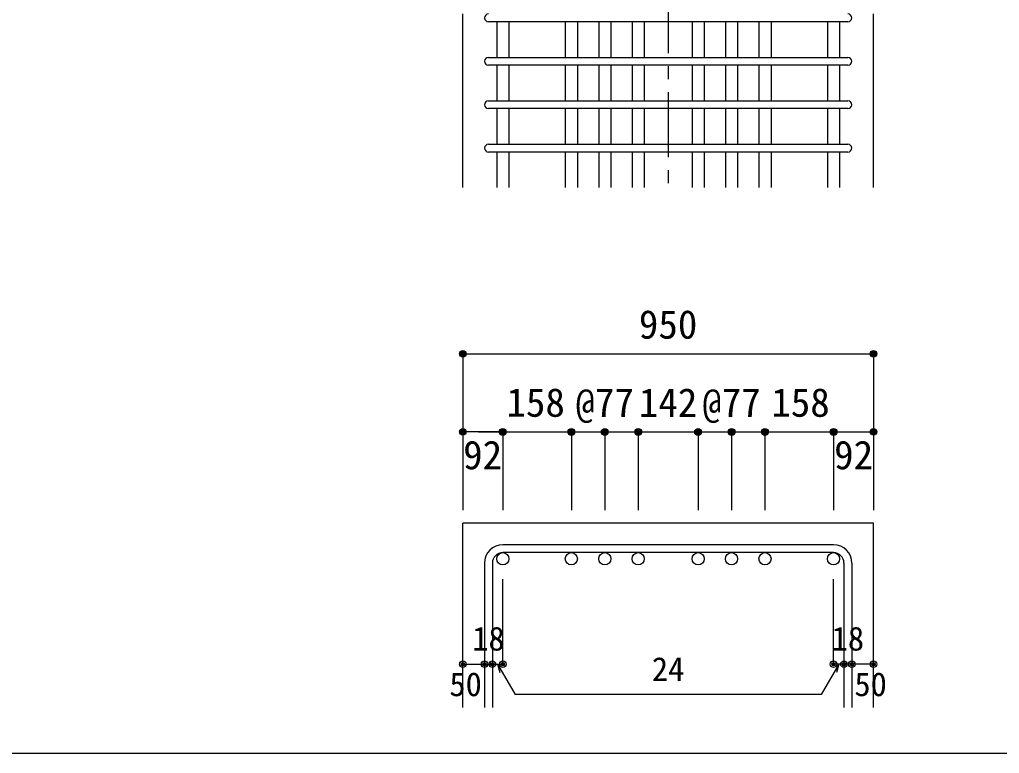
# Model space of a CAD drawing. Units: millimetres at full size, sheet at 1:30; some dimension numbers follow another scale. Extents: x -5973 to 5954, y -4195 to 4201.
# Drawn here: x -942 to 1315, y -4195 to -2505 of the extents above; entities that cross this region are included whole.
import ezdxf
from ezdxf.enums import TextEntityAlignment as Align

# ---------------------------------------------------------------- set-up
doc = ezdxf.new("R2010")
doc.units = ezdxf.units.MM
doc.header["$LTSCALE"] = 30
doc.header["$PDMODE"] = 32
doc.header["$PDSIZE"] = 15
doc.linetypes.add('CHAIN1', pattern=[8, 5, -1, 1, -1])
for name, color, linetype in [('0-1_躯体線', 2, 'Continuous'), ('0-5_基礎梁筋', 7, 'Continuous'), ('0-6_スタラップ筋', 7, 'Continuous'), ('0-D_寸法', 4, 'Continuous'), ('F-0_枠', 6, 'Continuous')]:
    doc.layers.add(name, color=color, linetype=linetype)
doc.styles.add('ＭＳ ゴシック', font='')
doc.styles.get('ＭＳ ゴシック').set_extended_font_data('MS Gothic')

msp = doc.modelspace()

# ---------------------------------------------------------------- linework, layer by layer
at = {"layer": '0-1_躯体線'}
for p, q in [((79.44, -2892.16), (79.44, -2492.16)), ((1025.44, -2892.16), (1025.44, -2492.16)), ((79.44, -4089.89), (79.44, -3664.89)), ((1025.44, -3664.89), (79.44, -3664.89)), ((1025.44, -4089.89), (1025.44, -3664.89))]:
    msp.add_line(p, q, dxfattribs=at)
at = {"layer": '0-5_基礎梁筋'}
for p, q in [((157.44, -2510.16), (157.44, -2592.16)), ((185.44, -2510.16), (185.44, -2592.16)), ((315.44, -2510.16), (315.44, -2592.16)), ((343.44, -2510.16), (343.44, -2592.16)), ((392.44, -2510.16), (392.44, -2592.16)), ((420.44, -2510.16), (420.44, -2592.16)), ((469.44, -2510.16), (469.44, -2592.16)), ((497.44, -2510.16), (497.44, -2592.16)), ((607.44, -2510.16), (607.44, -2592.16)), ((635.44, -2510.16), (635.44, -2592.16)), ((684.44, -2510.16), (684.44, -2592.16)), ((712.44, -2510.16), (712.44, -2592.16)), ((761.44, -2510.16), (761.44, -2592.16)), ((789.44, -2510.16), (789.44, -2592.16)), ((919.44, -2510.16), (919.44, -2592.16)), ((947.44, -2510.16), (947.44, -2592.16)), ((157.44, -2610.16), (157.44, -2692.16)), ((185.44, -2610.16), (185.44, -2692.16)), ((315.44, -2610.16), (315.44, -2692.16)), ((343.44, -2610.16), (343.44, -2692.16)), ((392.44, -2610.16), (392.44, -2692.16)), ((420.44, -2610.16), (420.44, -2692.16)), ((469.44, -2610.16), (469.44, -2692.16)), ((497.44, -2610.16), (497.44, -2692.16)), ((607.44, -2610.16), (607.44, -2692.16)), ((635.44, -2610.16), (635.44, -2692.16)), ((684.44, -2610.16), (684.44, -2692.16)), ((712.44, -2610.16), (712.44, -2692.16)), ((761.44, -2610.16), (761.44, -2692.16)), ((789.44, -2610.16), (789.44, -2692.16)), ((919.44, -2610.16), (919.44, -2692.16)), ((947.44, -2610.16), (947.44, -2692.16)), ((157.44, -2710.16), (157.44, -2792.16)), ((185.44, -2710.16), (185.44, -2792.16)), ((315.44, -2710.16), (315.44, -2792.16)), ((343.44, -2710.16), (343.44, -2792.16)), ((392.44, -2710.16), (392.44, -2792.16)), ((420.44, -2710.16), (420.44, -2792.16)), ((469.44, -2710.16), (469.44, -2792.16)), ((497.44, -2710.16), (497.44, -2792.16)), ((607.44, -2710.16), (607.44, -2792.16)), ((635.44, -2710.16), (635.44, -2792.16)), ((684.44, -2710.16), (684.44, -2792.16)), ((712.44, -2710.16), (712.44, -2792.16)), ((761.44, -2710.16), (761.44, -2792.16)), ((789.44, -2710.16), (789.44, -2792.16)), ((919.44, -2710.16), (919.44, -2792.16)), ((947.44, -2710.16), (947.44, -2792.16)), ((157.44, -2810.16), (157.44, -2892.16)), ((185.44, -2810.16), (185.44, -2892.16)), ((315.44, -2810.16), (315.44, -2892.16)), ((343.44, -2810.16), (343.44, -2892.16)), ((392.44, -2810.16), (392.44, -2892.16)), ((420.44, -2810.16), (420.44, -2892.16)), ((469.44, -2810.16), (469.44, -2892.16)), ((497.44, -2810.16), (497.44, -2892.16)), ((607.44, -2810.16), (607.44, -2892.16)), ((635.44, -2810.16), (635.44, -2892.16)), ((684.44, -2810.16), (684.44, -2892.16)), ((712.44, -2810.16), (712.44, -2892.16)), ((761.44, -2810.16), (761.44, -2892.16)), ((789.44, -2810.16), (789.44, -2892.16)), ((919.44, -2810.16), (919.44, -2892.16)), ((947.44, -2810.16), (947.44, -2892.16))]:
    msp.add_line(p, q, dxfattribs=at)
at = {"layer": '0-5_基礎梁筋', "color": 3}
for centre in [(171.44, -3746.89), (171.44, -3746.89), (329.44, -3746.89), (406.44, -3746.89), (483.44, -3746.89), (621.44, -3746.89), (698.44, -3746.89), (775.44, -3746.89), (933.44, -3746.89)]:
    msp.add_circle(centre, 14, dxfattribs=at)
at = {"layer": '0-6_スタラップ筋'}
for p, q in [((966.44, -2510.16), (138.44, -2510.16)), ((138.44, -2592.16), (966.44, -2592.16)), ((966.44, -2610.16), (138.44, -2610.16)), ((138.44, -2692.16), (966.44, -2692.16)), ((966.44, -2710.16), (138.44, -2710.16)), ((138.44, -2792.16), (966.44, -2792.16)), ((966.44, -2810.16), (138.44, -2810.16)), ((933.44, -3714.89), (171.44, -3714.89)), ((933.44, -3732.89), (171.44, -3732.89)), ((129.44, -3756.89), (129.44, -4089.89)), ((147.44, -3756.89), (147.44, -4089.89)), ((957.44, -3756.89), (957.44, -4089.89)), ((975.44, -3756.89), (975.44, -4089.89))]:
    msp.add_line(p, q, dxfattribs=at)
for centre, radius, start, end in [((138.44, -2501.16), 9, 90, 270), ((966.44, -2501.16), 9, 270, 90), ((138.44, -2601.16), 9, 90, 270), ((966.44, -2601.16), 9, 270, 90), ((138.44, -2701.16), 9, 90, 270), ((966.44, -2701.16), 9, 270, 90), ((138.44, -2801.16), 9, 90, 270), ((966.44, -2801.16), 9, 270, 90), ((171.44, -3756.89), 42, 90, 180), ((933.44, -3756.89), 42, 0, 90), ((171.44, -3756.89), 24, 90, 180), ((933.44, -3756.89), 24, 0, 90)]:
    msp.add_arc(centre, radius, start, end, dxfattribs=at)
at = {"layer": '0-D_寸法', "linetype": 'CHAIN1'}
msp.add_line((552.44, -992.16), (552.44, -2892.16), dxfattribs=at)
at = {"layer": '0-D_寸法'}
for p, q in [((79.44, -3274.89), (79.44, -3454.89)), ((79.44, -3274.89), (1025.44, -3274.89)), ((1025.44, -3274.89), (1025.44, -3454.89)), ((79.44, -3454.89), (79.44, -3634.89)), ((165.44, -3454.89), (79.44, -3454.89)), ((115.47, -3454.89), (171.44, -3454.89)), ((171.44, -3454.89), (171.44, -3634.89)), ((171.44, -3454.89), (483.44, -3454.89)), ((329.44, -3454.89), (329.44, -3634.89)), ((406.44, -3454.89), (406.44, -3634.89)), ((483.44, -3454.89), (483.44, -3634.89)), ((483.44, -3454.89), (621.44, -3454.89)), ((621.44, -3454.89), (621.44, -3634.89)), ((621.44, -3454.89), (621.44, -3634.89)), ((621.44, -3454.89), (933.44, -3454.89)), ((698.44, -3454.89), (698.44, -3634.89)), ((698.44, -3454.89), (698.44, -3634.89)), ((775.44, -3454.89), (775.44, -3634.89)), ((775.44, -3454.89), (775.44, -3634.89)), ((933.44, -3454.89), (933.44, -3634.89)), ((939.44, -3454.89), (1025.44, -3454.89)), ((1025.44, -3454.89), (1025.44, -3634.89)), ((171.44, -3989.89), (171.44, -3793.81)), ((933.44, -3989.89), (933.44, -3793.81)), ((79.44, -3989.89), (129.44, -3989.89)), ((129.44, -3989.89), (147.44, -3989.89)), ((147.44, -3989.89), (171.44, -3989.89)), ((159.44, -3989.89), (199.89, -4059.96)), ((159.44, -3989.89), (164.61, -4009.21)), ((945.44, -3989.89), (904.99, -4059.96)), ((957.44, -3989.89), (933.44, -3989.89)), ((945.44, -3989.89), (940.26, -4009.21)), ((975.44, -3989.89), (957.44, -3989.89)), ((1025.44, -3989.89), (975.44, -3989.89)), ((904.99, -4059.96), (199.89, -4059.96))]:
    msp.add_line(p, q, dxfattribs=at)
for centre, radius in [((79.44, -3274.89), 7.2), ((79.44, -3274.89), 6.4), ((79.44, -3274.89), 5.6), ((79.44, -3274.89), 4.8), ((79.44, -3274.89), 4), ((79.44, -3274.89), 3.2), ((79.44, -3274.89), 2.4), ((1025.44, -3274.89), 7.2), ((1025.44, -3274.89), 6.4), ((1025.44, -3274.89), 5.6), ((1025.44, -3274.89), 4.8), ((1025.44, -3274.89), 4), ((1025.44, -3274.89), 3.2), ((1025.44, -3274.89), 2.4), ((79.44, -3274.89), 1.6), ((79.44, -3274.89), 0.8), ((1025.44, -3274.89), 1.6), ((1025.44, -3274.89), 0.8), ((79.44, -3454.89), 7.2), ((79.44, -3454.89), 6.4), ((79.44, -3454.89), 5.6), ((79.44, -3454.89), 4.8), ((79.44, -3454.89), 4), ((79.44, -3454.89), 3.2), ((79.44, -3454.89), 2.4), ((171.44, -3454.89), 8), ((171.44, -3454.89), 7.2), ((171.44, -3454.89), 6.4), ((171.44, -3454.89), 5.6), ((171.44, -3454.89), 4.8), ((171.44, -3454.89), 4), ((171.44, -3454.89), 3.2), ((171.44, -3454.89), 2.4), ((329.44, -3454.89), 8), ((329.44, -3454.89), 7.2), ((329.44, -3454.89), 6.4), ((329.44, -3454.89), 5.6), ((329.44, -3454.89), 4.8), ((329.44, -3454.89), 4), ((329.44, -3454.89), 3.2), ((329.44, -3454.89), 2.4), ((406.44, -3454.89), 8), ((406.44, -3454.89), 7.2), ((406.44, -3454.89), 6.4), ((406.44, -3454.89), 5.6), ((406.44, -3454.89), 4.8), ((406.44, -3454.89), 4), ((406.44, -3454.89), 3.2), ((406.44, -3454.89), 2.4), ((483.44, -3454.89), 8), ((483.44, -3454.89), 7.2), ((483.44, -3454.89), 6.4), ((483.44, -3454.89), 5.6), ((483.44, -3454.89), 4.8), ((483.44, -3454.89), 4), ((483.44, -3454.89), 3.2), ((483.44, -3454.89), 2.4), ((621.44, -3454.89), 8), ((621.44, -3454.89), 7.2), ((621.44, -3454.89), 6.4), ((621.44, -3454.89), 5.6), ((621.44, -3454.89), 4.8), ((621.44, -3454.89), 4), ((621.44, -3454.89), 3.2), ((621.44, -3454.89), 2.4), ((698.44, -3454.89), 8), ((698.44, -3454.89), 7.2), ((698.44, -3454.89), 6.4), ((698.44, -3454.89), 5.6), ((698.44, -3454.89), 4.8), ((698.44, -3454.89), 4), ((698.44, -3454.89), 3.2), ((698.44, -3454.89), 2.4), ((775.44, -3454.89), 8), ((775.44, -3454.89), 7.2), ((775.44, -3454.89), 6.4), ((775.44, -3454.89), 5.6), ((775.44, -3454.89), 4.8), ((775.44, -3454.89), 4), ((775.44, -3454.89), 3.2), ((775.44, -3454.89), 2.4), ((933.44, -3454.89), 8), ((933.44, -3454.89), 7.2), ((933.44, -3454.89), 6.4), ((933.44, -3454.89), 5.6), ((933.44, -3454.89), 4.8), ((933.44, -3454.89), 4), ((933.44, -3454.89), 3.2), ((933.44, -3454.89), 2.4), ((1025.44, -3454.89), 7.2), ((1025.44, -3454.89), 6.4), ((1025.44, -3454.89), 5.6), ((1025.44, -3454.89), 4.8), ((1025.44, -3454.89), 4), ((1025.44, -3454.89), 3.2), ((1025.44, -3454.89), 2.4), ((79.44, -3454.89), 1.6), ((79.44, -3454.89), 0.8), ((171.44, -3454.89), 1.6), ((171.44, -3454.89), 0.8), ((329.44, -3454.89), 1.6), ((329.44, -3454.89), 0.8), ((406.44, -3454.89), 1.6), ((406.44, -3454.89), 0.8), ((483.44, -3454.89), 1.6), ((483.44, -3454.89), 0.8), ((621.44, -3454.89), 1.6), ((621.44, -3454.89), 0.8), ((698.44, -3454.89), 1.6), ((698.44, -3454.89), 0.8), ((775.44, -3454.89), 1.6), ((775.44, -3454.89), 0.8), ((933.44, -3454.89), 1.6), ((933.44, -3454.89), 0.8), ((1025.44, -3454.89), 1.6), ((1025.44, -3454.89), 0.8), ((79.44, -3989.89), 4), ((79.44, -3989.89), 3.6), ((79.44, -3989.89), 3.2), ((79.44, -3989.89), 2.8), ((79.44, -3989.89), 2.4), ((79.44, -3989.89), 2), ((79.44, -3989.89), 1.6), ((79.44, -3989.89), 1.2), ((79.44, -3989.89), 0.8), ((79.44, -3989.89), 0.4), ((129.44, -3989.89), 4), ((129.44, -3989.89), 3.6), ((129.44, -3989.89), 3.2), ((129.44, -3989.89), 2.8), ((129.44, -3989.89), 2.4), ((129.44, -3989.89), 2), ((129.44, -3989.89), 1.6), ((129.44, -3989.89), 1.2), ((129.44, -3989.89), 0.8), ((129.44, -3989.89), 0.4), ((147.44, -3989.89), 4), ((147.44, -3989.89), 3.6), ((147.44, -3989.89), 3.2), ((147.44, -3989.89), 2.8), ((147.44, -3989.89), 2.4), ((147.44, -3989.89), 2), ((147.44, -3989.89), 1.6), ((147.44, -3989.89), 1.2), ((147.44, -3989.89), 0.8), ((147.44, -3989.89), 0.4), ((171.44, -3989.89), 4), ((171.44, -3989.89), 3.6), ((171.44, -3989.89), 3.2), ((171.44, -3989.89), 2.8), ((171.44, -3989.89), 2.4), ((171.44, -3989.89), 2), ((171.44, -3989.89), 1.6), ((171.44, -3989.89), 1.2), ((171.44, -3989.89), 0.8), ((171.44, -3989.89), 0.4), ((933.44, -3989.89), 4), ((933.44, -3989.89), 3.6), ((933.44, -3989.89), 3.2), ((933.44, -3989.89), 2.8), ((933.44, -3989.89), 2.4), ((933.44, -3989.89), 2), ((933.44, -3989.89), 1.6), ((933.44, -3989.89), 1.2), ((933.44, -3989.89), 0.8), ((933.44, -3989.89), 0.4), ((957.44, -3989.89), 4), ((957.44, -3989.89), 3.6), ((957.44, -3989.89), 3.2), ((957.44, -3989.89), 2.8), ((957.44, -3989.89), 2.4), ((957.44, -3989.89), 2), ((957.44, -3989.89), 1.6), ((957.44, -3989.89), 1.2), ((957.44, -3989.89), 0.8), ((957.44, -3989.89), 0.4), ((975.44, -3989.89), 4), ((975.44, -3989.89), 3.6), ((975.44, -3989.89), 3.2), ((975.44, -3989.89), 2.8), ((975.44, -3989.89), 2.4), ((975.44, -3989.89), 2), ((975.44, -3989.89), 1.6), ((975.44, -3989.89), 1.2), ((975.44, -3989.89), 0.8), ((975.44, -3989.89), 0.4), ((1025.44, -3989.89), 4), ((1025.44, -3989.89), 3.6), ((1025.44, -3989.89), 3.2), ((1025.44, -3989.89), 2.8), ((1025.44, -3989.89), 2.4), ((1025.44, -3989.89), 2), ((1025.44, -3989.89), 1.6), ((1025.44, -3989.89), 1.2), ((1025.44, -3989.89), 0.8), ((1025.44, -3989.89), 0.4)]:
    msp.add_circle(centre, radius, dxfattribs=at)
at = {"layer": '0-D_寸法', "color": 7}
for p in [(79.44, -3274.89), (1025.44, -3274.89), (79.44, -3454.89), (171.44, -3454.89), (171.44, -3454.89), (329.44, -3454.89), (329.44, -3454.89), (406.44, -3454.89), (406.44, -3454.89), (483.44, -3454.89), (483.44, -3454.89), (621.44, -3454.89), (621.44, -3454.89), (698.44, -3454.89), (698.44, -3454.89), (775.44, -3454.89), (775.44, -3454.89), (933.44, -3454.89), (933.44, -3454.89), (1025.44, -3454.89), (79.44, -3989.89), (129.44, -3989.89), (147.44, -3989.89), (171.44, -3989.89), (171.44, -3989.89), (933.44, -3989.89), (933.44, -3989.89), (957.44, -3989.89), (975.44, -3989.89), (1025.44, -3989.89)]:
    msp.add_point(p, dxfattribs=at)
at = {"layer": 'F-0_枠'}
msp.add_line((5954.1, -4195.24), (-5972.88, -4195.24), dxfattribs=at)

# ---------------------------------------------------------------- texts
at = {"layer": '0-D_寸法', "style": 'ＭＳ ゴシック'}
for s, height, p in [('950', 65.98, (484.94, -3259.89)), ('158', 65.98, (179.88, -3439.7)), ('@77', 65.98, (338.94, -3439.89)), ('142', 65.98, (484.94, -3439.89)), ('@77', 65.98, (630.94, -3439.89)), ('158', 65.98, (790, -3439.7)), ('92', 65.98, (80.15, -3560.58)), ('92', 65.98, (934.72, -3560.58)), ('18', 54.99, (100.94, -3974.89)), ('18', 54.99, (928.94, -3974.89)), ('24', 54.99, (514.94, -4044.96)), ('50', 54.99, (48.44, -4079.89)), ('50', 54.99, (981.44, -4079.89))]:
    msp.add_text(s, height=height, dxfattribs=at).set_placement(p, align=Align.BOTTOM_LEFT)

doc.saveas('drawing.dxf')
